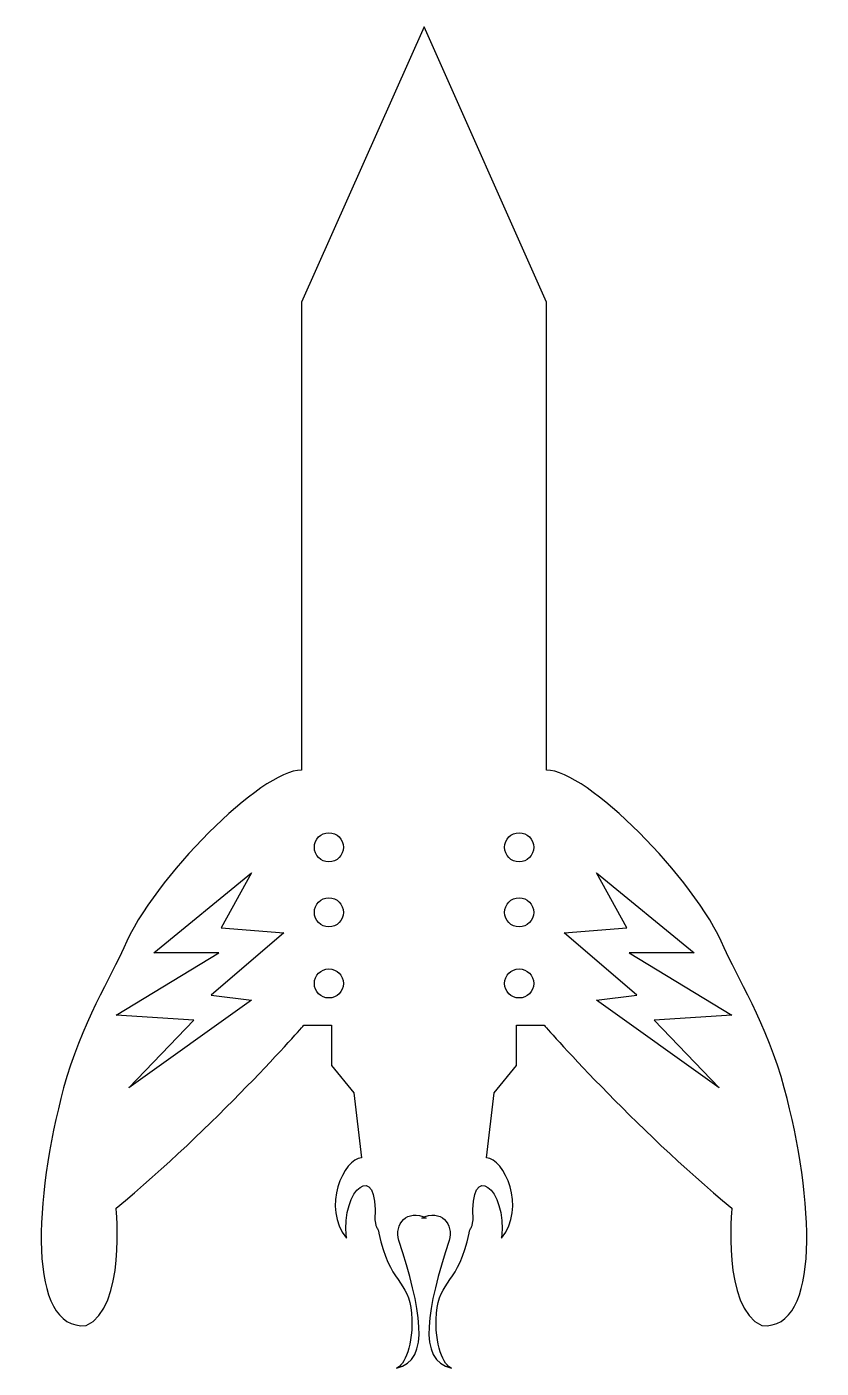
# Model space of a CAD drawing. Header units: centimetres. Extents: x -5.7 to 5.7, y -9.6 to 9.6.
import ezdxf

# ---------------------------------------------------------------- set-up
doc = ezdxf.new("R2010")
doc.units = ezdxf.units.CM
doc.header["$MEASUREMENT"] = 0
doc.layers.add('Camada 1', color=7, linetype='Continuous')

msp = doc.modelspace()

# ---------------------------------------------------------------- linework, layer by layer
at = {"layer": 'Camada 1'}
for points, knots in [([(0.03171, -7.46723), (-0.23854, -7.33208), (-0.43509, -7.55317), (-0.35897, -7.79026), (-0.35897, -7.79026), (-0.04972, -8.75345), (0.10778, -9.51346), (-0.3949, -9.62112), (-0.3949, -9.62112), (-0.28721, -9.58522), (-0.1436, -9.29809), (-0.17948, -8.83131), (-0.17948, -8.83131), (-0.21536, -8.36456), (-0.50256, -8.40052), (-0.64618, -7.68257), (-0.64618, -7.68257), (-0.66848, -7.57772), (-0.68076, -7.65145), (-0.70531, -7.49175), (-0.70531, -7.49175), (-0.64387, -6.61966), (-1.19661, -7.03728), (-1.11287, -7.75432), (-1.11287, -7.75432), (-1.47183, -7.3235), (-1.1488, -6.60558), (-0.89745, -6.60558), (-0.89745, -6.60558), (-0.89745, -6.60558), (-1.00519, -5.67218), (-1.00519, -5.67218), (-1.00519, -5.67218), (-1.00519, -5.67218), (-1.32827, -5.27729), (-1.32827, -5.27729), (-1.32827, -5.27729), (-1.32827, -5.27729), (-1.32827, -4.70285), (-1.32827, -4.70285), (-1.32827, -4.70285), (-1.32827, -4.70285), (-1.72316, -4.70286), (-1.72316, -4.70286), (-1.72316, -4.70286), (-1.72316, -4.70286), (-3.01557, -6.17476), (-4.41567, -7.32351), (-4.41567, -7.32351), (-4.41567, -7.32351), (-4.27208, -8.75956), (-4.84644, -9.01086), (-4.84644, -9.01086), (-5.69811, -9.07989), (-5.59714, -7.19098), (-5.16958, -5.60033), (-5.16958, -5.60033), (-4.93032, -4.71011), (-4.46256, -3.9506), (-4.30799, -3.58995), (-4.30799, -3.58995), (-3.87722, -2.58472), (-2.33348, -1.04106), (-1.7591, -1.04106), (-1.7591, -1.04106), (-1.7591, -1.04106), (-1.7591, 5.67221), (-1.7591, 5.67221), (-1.7591, 5.67221), (-1.7591, 5.67221), (0.00001, 9.62115), (0.00001, 9.62115), (0.00001, 9.62115), (0.00001, 9.62115), (1.75912, 5.67222), (1.75912, 5.67222), (1.75912, 5.67222), (1.75912, 5.67222), (1.75912, -1.04105), (1.75912, -1.04105), (1.75912, -1.04105), (2.33342, -1.04105), (3.87719, -2.58471), (4.30801, -3.58994), (4.30801, -3.58994), (4.46258, -3.95062), (4.93034, -4.71011), (5.16955, -5.60032), (5.16955, -5.60032), (5.59714, -7.19097), (5.69811, -9.07991), (4.84652, -9.01085), (4.84652, -9.01085), (4.27208, -8.75955), (4.4157, -7.3235), (4.4157, -7.3235), (4.4157, -7.3235), (3.01555, -6.17476), (1.72319, -4.70286), (1.72319, -4.70286), (1.72319, -4.70286), (1.72319, -4.70286), (1.3283, -4.70286), (1.3283, -4.70286), (1.3283, -4.70286), (1.3283, -4.70286), (1.3283, -5.2773), (1.3283, -5.2773), (1.3283, -5.2773), (1.3283, -5.2773), (1.00524, -5.67219), (1.00524, -5.67219), (1.00524, -5.67219), (1.00524, -5.67219), (0.89748, -6.60559), (0.89748, -6.60559), (0.89748, -6.60559), (1.14875, -6.60559), (1.47181, -7.32351), (1.11296, -7.75433), (1.11296, -7.75433), (1.19667, -7.03728), (0.64388, -6.61966), (0.7054, -7.49176), (0.7054, -7.49176), (0.68082, -7.65146), (0.66854, -7.57772), (0.64624, -7.68258), (0.64624, -7.68258), (0.50262, -8.40053), (0.21542, -8.36457), (0.17946, -8.83132), (0.17946, -8.83132), (0.14364, -9.2981), (0.28725, -9.5852), (0.39494, -9.62113), (0.39494, -9.62113), (-0.10769, -9.51347), (0.04976, -8.75346), (0.35904, -7.79027), (0.35904, -7.79027), (0.43511, -7.55318), (0.23868, -7.33209), (-0.03164, -7.46724), (-0.03164, -7.46724), (-0.03164, -7.46724), (0.03171, -7.46723), (0.03171, -7.46723)], [0, 0, 0, 0, 0.02631579, 0.02631579, 0.02631579, 0.02631579, 0.05263158, 0.05263158, 0.05263158, 0.05263158, 0.07894737, 0.07894737, 0.07894737, 0.07894737, 0.10526316, 0.10526316, 0.10526316, 0.10526316, 0.13157895, 0.13157895, 0.13157895, 0.13157895, 0.15789474, 0.15789474, 0.15789474, 0.15789474, 0.18421053, 0.18421053, 0.18421053, 0.18421053, 0.21052632, 0.21052632, 0.21052632, 0.21052632, 0.23684211, 0.23684211, 0.23684211, 0.23684211, 0.26315789, 0.26315789, 0.26315789, 0.26315789, 0.28947368, 0.28947368, 0.28947368, 0.28947368, 0.31578947, 0.31578947, 0.31578947, 0.31578947, 0.34210526, 0.34210526, 0.34210526, 0.34210526, 0.36842105, 0.36842105, 0.36842105, 0.36842105, 0.39473684, 0.39473684, 0.39473684, 0.39473684, 0.42105263, 0.42105263, 0.42105263, 0.42105263, 0.44736842, 0.44736842, 0.44736842, 0.44736842, 0.47368421, 0.47368421, 0.47368421, 0.47368421, 0.5, 0.5, 0.5, 0.5, 0.52631579, 0.52631579, 0.52631579, 0.52631579, 0.55263158, 0.55263158, 0.55263158, 0.55263158, 0.57894737, 0.57894737, 0.57894737, 0.57894737, 0.60526316, 0.60526316, 0.60526316, 0.60526316, 0.63157895, 0.63157895, 0.63157895, 0.63157895, 0.65789474, 0.65789474, 0.65789474, 0.65789474, 0.68421053, 0.68421053, 0.68421053, 0.68421053, 0.71052632, 0.71052632, 0.71052632, 0.71052632, 0.73684211, 0.73684211, 0.73684211, 0.73684211, 0.76315789, 0.76315789, 0.76315789, 0.76315789, 0.78947368, 0.78947368, 0.78947368, 0.78947368, 0.81578947, 0.81578947, 0.81578947, 0.81578947, 0.84210526, 0.84210526, 0.84210526, 0.84210526, 0.86842105, 0.86842105, 0.86842105, 0.86842105, 0.89473684, 0.89473684, 0.89473684, 0.89473684, 0.92105263, 0.92105263, 0.92105263, 0.92105263, 0.94736842, 0.94736842, 0.94736842, 0.94736842, 1, 1, 1, 1]), ([(-1.3645, -2.35746), (-1.24917, -2.35746), (-1.15566, -2.26398), (-1.15566, -2.14862), (-1.15566, -2.14862), (-1.15566, -2.03331), (-1.24916, -1.93981), (-1.3645, -1.93981), (-1.3645, -1.93981), (-1.47984, -1.93981), (-1.57334, -2.03329), (-1.57334, -2.14862), (-1.57334, -2.14862), (-1.57333, -2.26399), (-1.47983, -2.35746), (-1.3645, -2.35746)], [0, 0, 0, 0, 0.2, 0.2, 0.2, 0.2, 0.4, 0.4, 0.4, 0.4, 0.6, 0.6, 0.6, 0.6, 1, 1, 1, 1]), ([(1.57336, -2.14865), (1.57336, -2.03334), (1.47986, -1.93984), (1.36452, -1.93984), (1.36452, -1.93984), (1.24919, -1.93984), (1.15568, -2.03332), (1.15568, -2.14865), (1.15568, -2.14865), (1.15568, -2.26398), (1.24916, -2.35749), (1.36452, -2.35749), (1.36452, -2.35749), (1.47983, -2.35746), (1.57336, -2.26399), (1.57336, -2.14865)], [0, 0, 0, 0, 0.2, 0.2, 0.2, 0.2, 0.4, 0.4, 0.4, 0.4, 0.6, 0.6, 0.6, 0.6, 1, 1, 1, 1]), ([(-2.47707, -2.51296), (-2.47707, -2.51296), (-3.87716, -3.66181), (-3.87716, -3.66181), (-3.87716, -3.66181), (-3.87716, -3.66181), (-2.94377, -3.66181), (-2.94377, -3.66181), (-2.94377, -3.66181), (-2.94377, -3.66181), (-4.41565, -4.55928), (-4.41565, -4.55928), (-4.41565, -4.55928), (-4.41565, -4.55928), (-3.30279, -4.63104), (-3.30279, -4.63104), (-3.30279, -4.63104), (-3.30279, -4.63104), (-4.2362, -5.60036), (-4.2362, -5.60036), (-4.2362, -5.60036), (-4.2362, -5.60036), (-2.47709, -4.34393), (-2.47709, -4.34393), (-2.47709, -4.34393), (-2.47709, -4.34393), (-3.05147, -4.27207), (-3.05147, -4.27207), (-3.05147, -4.27207), (-3.05147, -4.27207), (-2.01039, -3.3746), (-2.01039, -3.3746), (-2.01039, -3.3746), (-2.01039, -3.3746), (-2.90786, -3.30274), (-2.90786, -3.30274), (-2.90786, -3.30274), (-2.90786, -3.30274), (-2.47707, -2.51296), (-2.47707, -2.51296)], [0, 0, 0, 0, 0.09090909, 0.09090909, 0.09090909, 0.09090909, 0.18181818, 0.18181818, 0.18181818, 0.18181818, 0.27272727, 0.27272727, 0.27272727, 0.27272727, 0.36363636, 0.36363636, 0.36363636, 0.36363636, 0.45454545, 0.45454545, 0.45454545, 0.45454545, 0.54545455, 0.54545455, 0.54545455, 0.54545455, 0.63636364, 0.63636364, 0.63636364, 0.63636364, 0.72727273, 0.72727273, 0.72727273, 0.72727273, 0.81818182, 0.81818182, 0.81818182, 0.81818182, 1, 1, 1, 1]), ([(2.90786, -3.30274), (2.90786, -3.30274), (2.01039, -3.3746), (2.01039, -3.3746), (2.01039, -3.3746), (2.01039, -3.3746), (3.05147, -4.27207), (3.05147, -4.27207), (3.05147, -4.27207), (3.05147, -4.27207), (2.47714, -4.34393), (2.47714, -4.34393), (2.47714, -4.34393), (2.47714, -4.34393), (4.23625, -5.60036), (4.23625, -5.60036), (4.23625, -5.60036), (4.23625, -5.60036), (3.30275, -4.63103), (3.30275, -4.63103), (3.30275, -4.63103), (3.30275, -4.63103), (4.41567, -4.55927), (4.41567, -4.55927), (4.41567, -4.55927), (4.41567, -4.55927), (2.94377, -3.6618), (2.94377, -3.6618), (2.94377, -3.6618), (2.94377, -3.6618), (3.87716, -3.66181), (3.87716, -3.66181), (3.87716, -3.66181), (3.87716, -3.66181), (2.47712, -2.51296), (2.47712, -2.51296), (2.47712, -2.51296), (2.47712, -2.51296), (2.90786, -3.30274), (2.90786, -3.30274)], [0, 0, 0, 0, 0.09090909, 0.09090909, 0.09090909, 0.09090909, 0.18181818, 0.18181818, 0.18181818, 0.18181818, 0.27272727, 0.27272727, 0.27272727, 0.27272727, 0.36363636, 0.36363636, 0.36363636, 0.36363636, 0.45454545, 0.45454545, 0.45454545, 0.45454545, 0.54545455, 0.54545455, 0.54545455, 0.54545455, 0.63636364, 0.63636364, 0.63636364, 0.63636364, 0.72727273, 0.72727273, 0.72727273, 0.72727273, 0.81818182, 0.81818182, 0.81818182, 0.81818182, 1, 1, 1, 1]), ([(-1.3645, -3.29099), (-1.24917, -3.29099), (-1.15566, -3.19749), (-1.15566, -3.08215), (-1.15566, -3.08215), (-1.15566, -2.96682), (-1.24916, -2.87331), (-1.3645, -2.87331), (-1.3645, -2.87331), (-1.47984, -2.87331), (-1.57334, -2.96679), (-1.57334, -3.08215), (-1.57334, -3.08215), (-1.57333, -3.19746), (-1.47983, -3.29099), (-1.3645, -3.29099)], [0, 0, 0, 0, 0.2, 0.2, 0.2, 0.2, 0.4, 0.4, 0.4, 0.4, 0.6, 0.6, 0.6, 0.6, 1, 1, 1, 1]), ([(1.57336, -3.08216), (1.57336, -2.96683), (1.47986, -2.87332), (1.36452, -2.87332), (1.36452, -2.87332), (1.24919, -2.87332), (1.15568, -2.9668), (1.15568, -3.08216), (1.15568, -3.08216), (1.15568, -3.19747), (1.24916, -3.291), (1.36452, -3.291), (1.36452, -3.291), (1.47983, -3.29099), (1.57336, -3.19746), (1.57336, -3.08216)], [0, 0, 0, 0, 0.2, 0.2, 0.2, 0.2, 0.4, 0.4, 0.4, 0.4, 0.6, 0.6, 0.6, 0.6, 1, 1, 1, 1]), ([(-1.3645, -4.31051), (-1.24917, -4.31051), (-1.15566, -4.21703), (-1.15566, -4.10167), (-1.15566, -4.10167), (-1.15566, -3.98636), (-1.24916, -3.89286), (-1.3645, -3.89286), (-1.3645, -3.89286), (-1.47984, -3.89286), (-1.57334, -3.98634), (-1.57334, -4.10167), (-1.57334, -4.10167), (-1.57333, -4.21703), (-1.47983, -4.31051), (-1.3645, -4.31051)], [0, 0, 0, 0, 0.2, 0.2, 0.2, 0.2, 0.4, 0.4, 0.4, 0.4, 0.6, 0.6, 0.6, 0.6, 1, 1, 1, 1]), ([(1.57336, -4.10168), (1.57336, -3.98637), (1.47986, -3.89287), (1.36452, -3.89287), (1.36452, -3.89287), (1.24919, -3.89287), (1.15568, -3.98635), (1.15568, -4.10168), (1.15568, -4.10168), (1.15568, -4.21701), (1.24916, -4.31052), (1.36452, -4.31052), (1.36452, -4.31052), (1.47983, -4.31051), (1.57336, -4.21703), (1.57336, -4.10168)], [0, 0, 0, 0, 0.2, 0.2, 0.2, 0.2, 0.4, 0.4, 0.4, 0.4, 0.6, 0.6, 0.6, 0.6, 1, 1, 1, 1])]:
    msp.add_open_spline(points, degree=3, knots=knots, dxfattribs=at)

doc.saveas('drawing.dxf')
